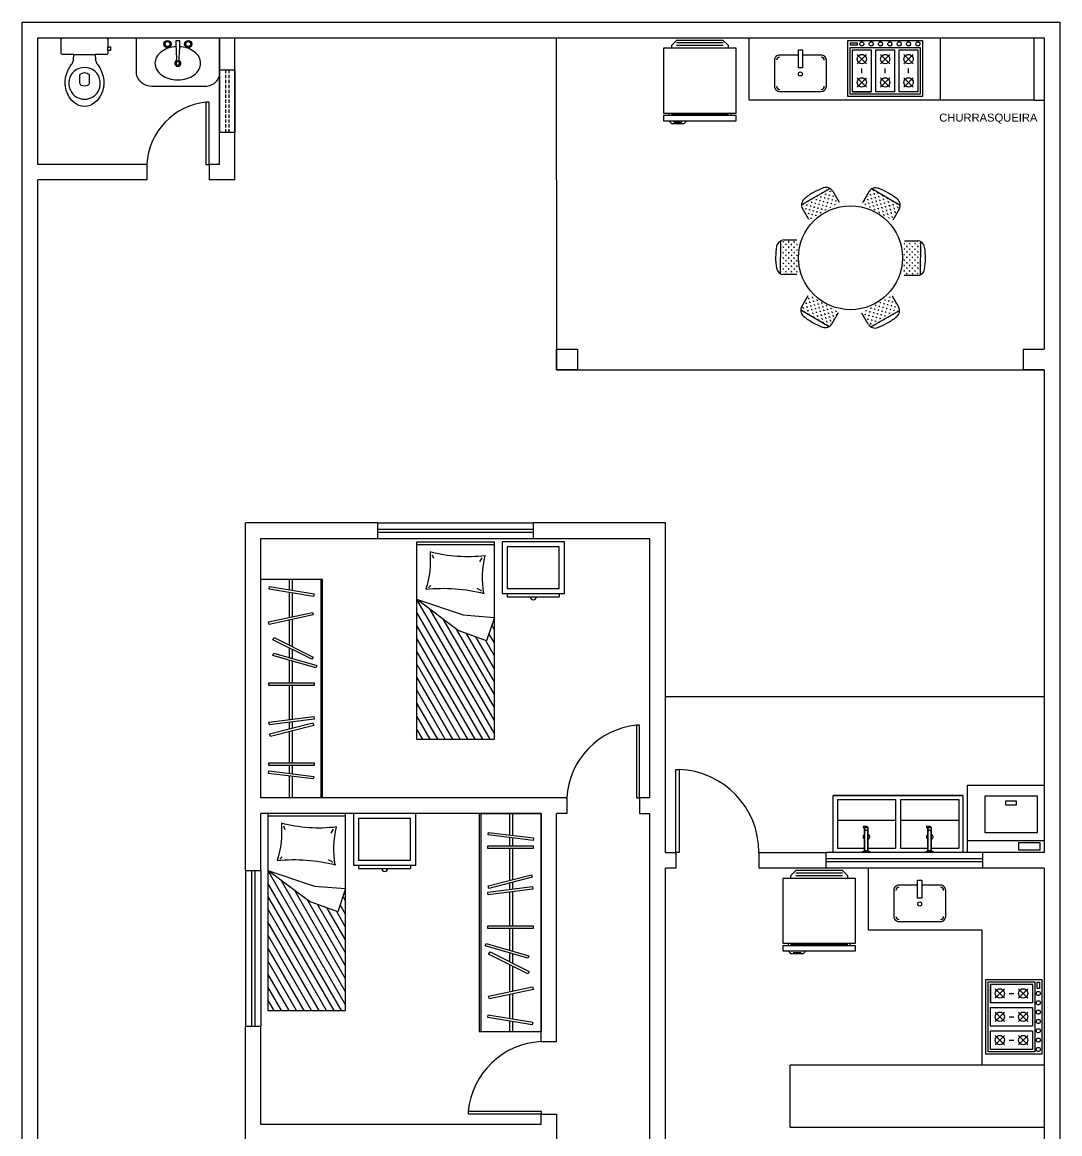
# Model space of a CAD drawing. Header units: millimetres. Extents: x 5374 to 24842, y 1840 to 8284.
# Drawn here: x 21878 to 22878, y 6366 to 7438 of the extents above; entities that cross this region are included whole.
import ezdxf

# ---------------------------------------------------------------- set-up
doc = ezdxf.new("R2010")
doc.units = ezdxf.units.MM
doc.linetypes.add('HIDDEN2', pattern=[4.7625, 3.175, -1.5875])
for name, color, linetype in [('01', 1, 'Continuous'), ('02', 2, 'Continuous'), ('03', 3, 'Continuous'), ('06', 6, 'Continuous'), ('Block1', 1, 'Continuous'), ('Block2', 2, 'Continuous')]:
    doc.layers.add(name, color=color, linetype=linetype)
doc.styles.get("Standard").update_dxf_attribs({"font": 'arial.ttf'})

# ---------------------------------------------------------------- blocks, each defined once
blk = doc.blocks.new('Geladeira001')
for p, q in [((-27.5, -8), (-22.5, -3)), ((-27.5, -8), (-27.5, -10.5)), ((22.5, -3), (-22.5, -3)), ((22.5, -5.5), (-22.5, -5.5)), ((22.5, -8), (-22.5, -8)), ((27.5, -8), (22.5, -3)), ((27.5, -10.5), (27.5, -8)), ((-30, -73), (-30, -75.5)), ((-27.5, -74.2), (27.5, -74.2)), ((30, -75.5), (30, -73)), ((-30, -80.5), (-27.5, -83)), ((-27.5, -83), (-15, -83)), ((-25, -81.9), (-17.5, -81.9)), ((-15, -83), (-12.5, -80.5)), ((-12.5, -80.5), (-12.5, -80.5))]:
    blk.add_line(p, q)
for points in [[(-35, -73), (35, -73), (35, -10.5), (-35, -10.5)], [(-35, -80.5), (35, -80.5), (35, -75.5), (-35, -75.5)]]:
    blk.add_lwpolyline(points, close=True)
blk = doc.blocks.new('6Bocas003')
for p, q in [((5.5, -37.5), (5.5, 37.5)), ((5.5, 37.5), (55.5, 37.5)), ((55.5, 37.5), (55.5, -37.5)), ((13, 30), (23, 20)), ((13, 20), (23, 30)), ((28, 25), (33, 25)), ((38, 30), (48, 20)), ((38, 20), (48, 30)), ((13, 5), (23, -5)), ((13, -5), (23, 5)), ((28, 0), (33, 0)), ((38, 5), (48, -5)), ((38, -5), (48, 5)), ((13, -20), (23, -30)), ((13, -30), (23, -20)), ((38, -20), (48, -30)), ((38, -30), (48, -20)), ((28, -25), (33, -25)), ((55.5, -37.5), (5.5, -37.5))]:
    blk.add_line(p, q)
for points in [[(3, -40), (3, 40), (63, 40), (63, -40), (3, -40)], [(57.9, 30.1), (57.9, 37.1), (60.4, 37.1), (60.4, 30.1), (57.9, 30.1)], [(8, 15), (8, 35), (53, 35), (53, 15)], [(8, 15), (8, 35), (53, 35), (53, 15), (8, 15)], [(8, 35), (8, 15), (8, 15), (8, 35), (8, 35)], [(18, 30), (19.3, 29.8), (20.5, 29.3), (21.5, 28.5), (22.3, 27.5), (22.8, 26.3), (23, 25), (22.8, 23.7), (22.3, 22.5), (21.5, 21.5), (20.5, 20.7), (19.3, 20.2), (18, 20), (16.7, 20.2), (15.5, 20.7), (14.5, 21.5), (13.7, 22.5), (13.2, 23.7), (13, 25), (13.2, 26.3), (13.7, 27.5), (14.5, 28.5), (15.5, 29.3), (16.7, 29.8), (18, 30)], [(43, 30), (44.3, 29.8), (45.5, 29.3), (46.5, 28.5), (47.3, 27.5), (47.8, 26.3), (48, 25), (47.8, 23.7), (47.3, 22.5), (46.5, 21.5), (45.5, 20.7), (44.3, 20.2), (43, 20), (41.7, 20.2), (40.5, 20.7), (39.5, 21.5), (38.7, 22.5), (38.2, 23.7), (38, 25), (38.2, 26.3), (38.7, 27.5), (39.5, 28.5), (40.5, 29.3), (41.7, 29.8), (43, 30)], [(59.2, 27.2), (59.8, 27.1), (60.3, 26.9), (60.7, 26.6), (61.1, 26.1), (61.3, 25.6), (61.4, 25), (61.3, 24.4), (61.1, 23.9), (60.7, 23.4), (60.3, 23.1), (59.8, 22.9), (59.2, 22.8), (58.6, 22.9), (58.1, 23.1), (57.6, 23.4), (57.3, 23.9), (57.1, 24.4), (57, 25), (57.1, 25.6), (57.3, 26.1), (57.6, 26.6), (58.1, 26.9), (58.6, 27.1), (59.2, 27.2)], [(59.2, 17.2), (59.8, 17.1), (60.3, 16.9), (60.7, 16.6), (61.1, 16.1), (61.3, 15.6), (61.4, 15), (61.3, 14.4), (61.1, 13.9), (60.7, 13.4), (60.3, 13.1), (59.8, 12.9), (59.2, 12.8), (58.6, 12.9), (58.1, 13.1), (57.6, 13.4), (57.3, 13.9), (57.1, 14.4), (57, 15), (57.1, 15.6), (57.3, 16.1), (57.6, 16.6), (58.1, 16.9), (58.6, 17.1), (59.2, 17.2)], [(8, -10), (8, 10)], [(8, -10), (8, 10), (53, 10), (53, -10), (8, -10)], [(18, 5), (19.3, 4.8), (20.5, 4.3), (21.5, 3.5), (22.3, 2.5), (22.8, 1.3), (23, 0), (22.8, -1.3), (22.3, -2.5), (21.5, -3.5), (20.5, -4.3), (19.3, -4.8), (18, -5), (16.7, -4.8), (15.5, -4.3), (14.5, -3.5), (13.7, -2.5), (13.2, -1.3), (13, 0), (13.2, 1.3), (13.7, 2.5), (14.5, 3.5), (15.5, 4.3), (16.7, 4.8), (18, 5)], [(43, 5), (44.3, 4.8), (45.5, 4.3), (46.5, 3.5), (47.3, 2.5), (47.8, 1.3), (48, 0), (47.8, -1.3), (47.3, -2.5), (46.5, -3.5), (45.5, -4.3), (44.3, -4.8), (43, -5), (41.7, -4.8), (40.5, -4.3), (39.5, -3.5), (38.7, -2.5), (38.2, -1.3), (38, 0), (38.2, 1.3), (38.7, 2.5), (39.5, 3.5), (40.5, 4.3), (41.7, 4.8), (43, 5)], [(53, 10), (53, -10)], [(59.2, 7.2), (59.8, 7.1), (60.3, 6.9), (60.7, 6.6), (61.1, 6.1), (61.3, 5.6), (61.4, 5), (61.3, 4.4), (61.1, 3.9), (60.7, 3.4), (60.3, 3.1), (59.8, 2.9), (59.2, 2.8), (58.6, 2.9), (58.1, 3.1), (57.6, 3.4), (57.3, 3.9), (57.1, 4.4), (57, 5), (57.1, 5.6), (57.3, 6.1), (57.6, 6.6), (58.1, 6.9), (58.6, 7.1), (59.2, 7.2)], [(59.2, -2.8), (59.8, -2.9), (60.3, -3.1), (60.7, -3.4), (61.1, -3.9), (61.3, -4.4), (61.4, -5), (61.3, -5.6), (61.1, -6.1), (60.7, -6.6), (60.3, -6.9), (59.8, -7.1), (59.2, -7.2), (58.6, -7.1), (58.1, -6.9), (57.6, -6.6), (57.3, -6.1), (57.1, -5.6), (57, -5), (57.1, -4.4), (57.3, -3.9), (57.6, -3.4), (58.1, -3.1), (58.6, -2.9), (59.2, -2.8)], [(53, -15), (53, -35), (8, -35)], [(8, -35), (8, -15), (53, -15), (53, -35), (8, -35)], [(8, -35), (8, -15)], [(18, -20), (19.3, -20.2), (20.5, -20.7), (21.5, -21.5), (22.3, -22.5), (22.8, -23.7), (23, -25), (22.8, -26.3), (22.3, -27.5), (21.5, -28.5), (20.5, -29.3), (19.3, -29.8), (18, -30), (16.7, -29.8), (15.5, -29.3), (14.5, -28.5), (13.7, -27.5), (13.2, -26.3), (13, -25), (13.2, -23.7), (13.7, -22.5), (14.5, -21.5), (15.5, -20.7), (16.7, -20.2), (18, -20)], [(43, -20), (44.3, -20.2), (45.5, -20.7), (46.5, -21.5), (47.3, -22.5), (47.8, -23.7), (48, -25), (47.8, -26.3), (47.3, -27.5), (46.5, -28.5), (45.5, -29.3), (44.3, -29.8), (43, -30), (41.7, -29.8), (40.5, -29.3), (39.5, -28.5), (38.7, -27.5), (38.2, -26.3), (38, -25), (38.2, -23.7), (38.7, -22.5), (39.5, -21.5), (40.5, -20.7), (41.7, -20.2), (43, -20)], [(59.2, -12.8), (59.8, -12.9), (60.3, -13.1), (60.7, -13.4), (61.1, -13.9), (61.3, -14.4), (61.4, -15), (61.3, -15.6), (61.1, -16.1), (60.7, -16.6), (60.3, -16.9), (59.8, -17.1), (59.2, -17.2), (58.6, -17.1), (58.1, -16.9), (57.6, -16.6), (57.3, -16.1), (57.1, -15.6), (57, -15), (57.1, -14.4), (57.3, -13.9), (57.6, -13.4), (58.1, -13.1), (58.6, -12.9), (59.2, -12.8)], [(59.2, -22.8), (59.8, -22.9), (60.3, -23.1), (60.7, -23.4), (61.1, -23.9), (61.3, -24.4), (61.4, -25), (61.3, -25.6), (61.1, -26.1), (60.7, -26.6), (60.3, -26.9), (59.8, -27.1), (59.2, -27.2), (58.6, -27.1), (58.1, -26.9), (57.6, -26.6), (57.3, -26.1), (57.1, -25.6), (57, -25), (57.1, -24.4), (57.3, -23.9), (57.6, -23.4), (58.1, -23.1), (58.6, -22.9), (59.2, -22.8)], [(59.2, -32.8), (59.8, -32.9), (60.3, -33.1), (60.7, -33.4), (61.1, -33.9), (61.3, -34.4), (61.4, -35), (61.3, -35.6), (61.1, -36.1), (60.7, -36.6), (60.3, -36.9), (59.8, -37.1), (59.2, -37.2), (58.6, -37.1), (58.1, -36.9), (57.6, -36.6), (57.3, -36.1), (57.1, -35.6), (57, -35), (57.1, -34.4), (57.3, -33.9), (57.6, -33.4), (58.1, -33.1), (58.6, -32.9), (59.2, -32.8)]]:
    blk.add_lwpolyline(points)
blk = doc.blocks.new('Pia005')
blk.add_lwpolyline([(2, 8), (20, 8, 0.414214), (25, 13), (25, 38, 0.414214), (20, 43), (-20, 43, 0.414214), (-25, 38), (-25, 13, 0.414214), (-20, 8), (-2, 8)], format="xyb")
blk.add_lwpolyline([(-2, 20.4), (2, 20.4), (2, 3), (-2, 3)], close=True)
blk.add_circle((0, 26.1), 1.98)
for centre, start, end in [((-20, 38), 90, 180), ((20, 38), 0, 90), ((-20, 13), 180, 270), ((20, 13), 270, 360)]:
    blk.add_arc(centre, 3, start, end)
blk = doc.blocks.new('Solt002')
for p, q in [((-37.5, -5.5), (37.5, -5.5)), ((-25.6, -18.1), (-23.3, -22)), ((22.4, -15.1), (21.2, -18.4)), ((-25.6, -50.3), (-20.9, -47.7)), ((26.1, -47.1), (23.6, -44.9)), ((-37.5, -187.5), (37.1, -58.3)), ((37.5, -58), (-7.5, -73)), ((-2.5, -88), (37.5, -58)), ((-37.5, -175), (24.3, -67.9)), ((-7.5, -73), (-37.5, -75.5)), ((-33.5, -193), (37.5, -70.1)), ((-37.5, -75.5), (-30, -98)), ((-37.5, -162.5), (11.6, -77.4)), ((-37.5, -87.5), (-35, -83.1)), ((-26.3, -193), (37.5, -82.6)), ((-37.5, -150), (-1.1, -87)), ((-37.5, -137.5), (-10.6, -91)), ((-37.5, -100), (-32.3, -91)), ((-37.5, -125), (-19.8, -94.3)), ((-30, -98), (-2.5, -88)), ((-19, -193), (37.5, -95.1)), ((-37.5, -112.5), (-28.9, -97.6)), ((-11.8, -193), (37.5, -107.6)), ((-4.6, -193), (37.5, -120.1)), ((2.6, -193), (37.5, -132.6)), ((9.8, -193), (37.5, -145.1)), ((17, -193), (37.5, -157.6)), ((24.3, -193), (37.5, -170.1)), ((31.5, -193), (37.5, -182.6))]:
    blk.add_line(p, q)
blk.add_lwpolyline([(-37.5, -3), (37.5, -3), (37.5, -193), (-37.5, -193)], close=True)
for centre, radius, start, end in [((-11.4, 121.9), 139, 262.8713, 284.9673), ((-114.1, -36.9), 88, 349.8034, 13.737), ((122.8, -19.7), 98.6, 175.7601, 196.9065), ((12.1, -208), 160.5, 84.1554, 104.3055)]:
    blk.add_arc(centre, radius, start, end)
blk = doc.blocks.new('Criado006')
for p, q in [((-25, 53), (-25, 56)), ((25, 56), (-25, 56)), ((25, 53), (25, 56)), ((-30, 53), (-30, 3)), ((30, 53), (-30, 53)), ((25, 48), (-25, 48)), ((-25, 48), (-25, 8)), ((25, 8), (25, 48)), ((30, 3), (30, 53)), ((-30, 3), (30, 3)), ((-25, 8), (25, 8))]:
    blk.add_line(p, q)
blk.add_arc((0, 56), 3, 0, 180)
blk = doc.blocks.new('Armario015')
for p, q in [((125, 59.5), (-119.6, 59.5)), ((-119.6, 0), (-119.6, 59.5)), ((125, 0), (125, 59.5)), ((-108.3, 32), (-119.6, 32)), ((-107.7, 29), (-119.6, 29)), ((-107.7, 29), (-119.6, 29)), ((-77.3, 32), (-105.3, 32)), ((-77.3, 32), (-105.3, 32)), ((-78, 29), (-104.7, 29)), ((-78, 29), (-104.7, 29)), ((-44.6, 29), (-75, 29)), ((-46.3, 32), (-74.2, 32)), ((-32.3, 32), (-42.9, 32)), ((-31.3, 29), (-41.1, 29)), ((-4.1, 32), (-29.2, 32)), ((-4.1, 29), (-28.2, 29)), ((37.3, 32), (-1.1, 32)), ((36.9, 29), (-1.1, 29)), ((46.7, 29), (39.8, 29)), ((47.6, 32), (40.3, 32)), ((85.8, 29), (49.8, 29)), ((85.8, 32), (50.7, 32)), ((97.6, 32), (88.7, 32)), ((98, 29), (88.7, 29)), ((125, 32), (100.6, 32)), ((125, 29), (101, 29)), ((125, 1.5), (-119.6, 1.5)), ((125, 0), (-119.6, 0))]:
    blk.add_line(p, q)
for points in [[(-103.8, 8.2), (-100.9, 8.7), (-109, 51.6), (-111.9, 51.1)], [(-82.8, 9.8), (-80, 9), (-69.4, 51.4), (-72.3, 52.1)], [(-32.9, 9), (-30.3, 10.5), (-52.3, 48.1), (-54.8, 46.7)], [(-23.5, 5.6), (-20.7, 6.5), (-34.5, 47.9), (-37.3, 46.9)], [(-4.1, 8.3), (-1.1, 8.3), (-1.1, 52), (-4.1, 52)], [(33.8, 8.6), (36.8, 8.2), (43.1, 51.3), (40.2, 51.7)], [(40.9, 9.3), (43.7, 8.5), (56.2, 50.3), (53.4, 51.1)], [(85.8, 8.3), (88.7, 8.3), (88.7, 52), (85.8, 52)], [(100.9, 8.6), (103.8, 9), (97.7, 52.2), (94.8, 51.8)]]:
    blk.add_lwpolyline(points, close=True)
blk = doc.blocks.new('Tanque004c')
for p, q in [((4, 32.2), (4, 58.5)), ((51, 58.5), (4, 58.5)), ((31, 2.5), (31, 58.5)), ((51, 2.5), (51, 58.5)), ((0, 34.2), (0.5, 34.2)), ((0, 34.2), (0, 26.8)), ((0.5, 34.2), (0.5, 26.8)), ((1.3, 32.2), (23.7, 32.2)), ((21.2, 32), (23.8, 32.2)), ((0, 26.8), (0.5, 26.8)), ((1.3, 28.8), (23.7, 28.8)), ((1.5, 32), (21, 32)), ((1.5, 32), (1.5, 29)), ((1.5, 29), (21, 29)), ((4, 2.5), (4, 28.8)), ((21, 31.8), (21, 29.2)), ((23.8, 28.8), (21.2, 29)), ((24, 27.4), (23.5, 28.8)), ((23.9, 29), (23.9, 32)), ((25, 31.2), (23.9, 31.7)), ((25.1, 29.7), (23.9, 29.3)), ((25, 27.4), (24, 27.4)), ((24.9, 29.7), (25, 27.4)), ((51, 2.5), (4, 2.5)), ((4, -28.8), (4, -2.5)), ((51, -2.5), (4, -2.5)), ((31, -58.5), (31, -2.5)), ((51, -58.5), (51, -2.5)), ((0, -26.8), (0.5, -26.8)), ((0, -26.8), (0, -34.2)), ((0, -30), (0, -33.6)), ((0.5, -26.8), (0.5, -34.2)), ((1.3, -28.8), (23.7, -28.8)), ((1.5, -29), (1.5, -32)), ((1.5, -29), (21, -29)), ((1.5, -32), (21, -32)), ((21, -29.2), (21, -31.8)), ((21.2, -29), (23.8, -28.8)), ((23.8, -32.2), (21.2, -32)), ((23.9, -32), (23.9, -29)), ((25, -29.8), (23.9, -29.3)), ((25.1, -31.3), (23.9, -31.7)), ((24.9, -31.3), (25, -33.6)), ((0, -34.2), (0.5, -34.2)), ((1.3, -32.2), (23.7, -32.2)), ((4, -58.5), (4, -32.2)), ((24, -33.6), (23.5, -32.2)), ((25, -33.6), (24, -33.6)), ((51, -58.5), (4, -58.5))]:
    blk.add_line(p, q)
blk.add_lwpolyline([(55, 62.5), (55, -62.5), (55, 62.5), (0, 62.5), (0, -62.5), (55, -62.5)])
for points in [[(25.1, 29.7, 0.236739), (25.1, 29.8, 0.08552), (25.2, 30, 0.043127), (25.3, 30.2, 0.031837), (25.3, 30.5, 0.031837), (25.3, 30.8, 0.043127), (25.2, 31, 0.08552), (25.1, 31.2, 0.236739), (25.1, 31.2, 0.159785), (25, 31.2, 0.08552)], [(25, 29.8, 0.077146), (25.1, 29.7, 0.236739)], [(25.1, -31.3, 0.236739), (25.1, -31.2, 0.08552), (25.2, -31, 0.043127), (25.3, -30.8, 0.031837), (25.3, -30.5, 0.031837), (25.3, -30.2, 0.043127), (25.2, -30, 0.08552), (25.1, -29.8, 0.236739), (25.1, -29.8, 0.159785), (25, -29.8, 0.08552)], [(25, -31.2, 0.077146), (25.1, -31.3, 0.236739)]]:
    blk.add_lwpolyline(points, format="xyb")
for centre, radius, start, end in [((4.4, 34.6), 3.95, 185.7962, 222.1288), ((15, 30.5), 3, 35.2164, 144.7836), ((23.7, 32), 0.2, 0, 90), ((4.4, 26.4), 3.95, 137.8774, 174.1976), ((15, 30.5), 3, 215.2164, 324.7836), ((21.2, 31.8), 0.2, 94.4781, 180), ((21.2, 29.2), 0.2, 180, 265.5219), ((23.7, 29), 0.2, 270, 360), ((4.4, -26.4), 3.95, 185.7962, 222.1288), ((4.4, -34.6), 3.95, 137.8774, 174.1976), ((15, -30.5), 3, 35.2164, 144.7836), ((21.2, -29.2), 0.2, 94.4781, 180), ((21.2, -31.8), 0.2, 180, 265.5219), ((23.7, -29), 0.2, 0, 90), ((23.7, -32), 0.2, 270, 360), ((15, -30.5), 3, 215.2164, 324.7836)]:
    blk.add_arc(centre, radius, start, end)
blk = doc.blocks.new('MaqSec002')
blk.add_line((-36.9, 14.3), (36.9, 14.3))
for points in [[(-36.9, 3), (36.9, 3), (36.9, 67.8), (-36.9, 67.8)], [(20, 57.6), (-30, 57.6), (-30, 21.8), (20, 21.8)], [(0, 52.7), (-10, 52.7), (-10, 48.7), (0, 48.7)], [(-12.5, 12.6), (-32.5, 12.6), (-32.5, 5.1), (-12.5, 5.1)]]:
    blk.add_lwpolyline(points, close=True)
blk = doc.blocks.new('*X70')
at = {"color": 0}
for p, q in [((-15.56, 162.63), (-15.82, 162.9)), ((-15.56, 162.63), (-15.56, 163.01)), ((-15.56, 162.63), (-15.29, 162.9)), ((-12.73, 162.63), (-12.99, 162.9)), ((-12.73, 162.63), (-12.73, 163.01)), ((-12.73, 162.63), (-12.46, 162.9)), ((-9.9, 162.63), (-10.16, 162.9)), ((-9.9, 162.63), (-9.9, 163.01)), ((-9.9, 162.63), (-9.63, 162.9)), ((-7.07, 162.63), (-7.34, 162.9)), ((-7.07, 162.63), (-7.07, 163.01)), ((-7.07, 162.63), (-6.81, 162.9)), ((-4.24, 162.63), (-4.51, 162.9)), ((-4.24, 162.63), (-4.24, 163.01)), ((-4.24, 162.63), (-3.98, 162.9)), ((-1.41, 162.63), (-1.68, 162.9)), ((-1.41, 162.63), (-1.41, 163.01)), ((-1.41, 162.63), (-1.15, 162.9)), ((-16.97, 158.39), (-16.99, 158.41)), ((-16.97, 161.22), (-16.98, 161.23)), ((-16.97, 161.22), (-16.71, 161.49)), ((-16.97, 161.22), (-16.97, 161.35)), ((-16.97, 158.39), (-16.97, 158.77)), ((-16.97, 158.39), (-16.71, 158.66)), ((-15.56, 159.81), (-15.82, 160.07)), ((-15.56, 156.98), (-15.82, 157.24)), ((-15.56, 159.81), (-15.56, 160.18)), ((-15.56, 159.81), (-15.29, 160.07)), ((-15.56, 156.98), (-15.56, 157.35)), ((-15.56, 156.98), (-15.29, 157.24)), ((-14.14, 161.22), (-14.41, 161.49)), ((-14.14, 158.39), (-14.41, 158.66)), ((-14.14, 161.22), (-14.14, 161.6)), ((-14.14, 161.22), (-13.88, 161.49)), ((-14.14, 158.39), (-14.14, 158.77)), ((-14.14, 158.39), (-13.88, 158.66)), ((-12.73, 159.81), (-12.99, 160.07)), ((-12.73, 156.98), (-12.99, 157.24)), ((-12.73, 159.81), (-12.73, 160.18)), ((-12.73, 159.81), (-12.46, 160.07)), ((-12.73, 156.98), (-12.73, 157.35)), ((-12.73, 156.98), (-12.46, 157.24)), ((-11.31, 161.22), (-11.58, 161.49)), ((-11.31, 158.39), (-11.58, 158.66)), ((-11.31, 161.22), (-11.31, 161.6)), ((-11.31, 161.22), (-11.05, 161.49)), ((-11.31, 158.39), (-11.31, 158.77)), ((-11.31, 158.39), (-11.05, 158.66)), ((-9.9, 159.81), (-10.16, 160.07)), ((-9.9, 156.98), (-10.16, 157.24)), ((-9.9, 159.81), (-9.9, 160.18)), ((-9.9, 159.81), (-9.63, 160.07)), ((-9.9, 156.98), (-9.9, 157.35)), ((-9.9, 156.98), (-9.63, 157.24)), ((-8.49, 161.22), (-8.75, 161.49)), ((-8.49, 158.39), (-8.75, 158.66)), ((-8.49, 161.22), (-8.49, 161.6)), ((-8.49, 161.22), (-8.22, 161.49)), ((-8.49, 158.39), (-8.49, 158.77)), ((-8.49, 158.39), (-8.22, 158.66)), ((-7.07, 159.81), (-7.34, 160.07)), ((-7.07, 156.98), (-7.34, 157.24)), ((-7.07, 159.81), (-7.07, 160.18)), ((-7.07, 159.81), (-6.81, 160.07)), ((-7.07, 156.98), (-7.07, 157.35)), ((-7.07, 156.98), (-6.81, 157.24)), ((-5.66, 161.22), (-5.92, 161.49)), ((-5.66, 158.39), (-5.92, 158.66)), ((-5.66, 161.22), (-5.66, 161.6)), ((-5.66, 161.22), (-5.39, 161.49)), ((-5.66, 158.39), (-5.66, 158.77)), ((-5.66, 158.39), (-5.39, 158.66)), ((-4.24, 159.81), (-4.51, 160.07)), ((-4.24, 156.98), (-4.51, 157.24)), ((-4.24, 159.81), (-4.24, 160.18)), ((-4.24, 159.81), (-3.98, 160.07)), ((-4.24, 156.98), (-4.24, 157.35)), ((-4.24, 156.98), (-3.98, 157.24)), ((-2.83, 161.22), (-3.09, 161.49)), ((-2.83, 158.39), (-3.09, 158.66)), ((-2.83, 161.22), (-2.83, 161.6)), ((-2.83, 161.22), (-2.56, 161.49)), ((-2.83, 158.39), (-2.83, 158.77)), ((-2.83, 158.39), (-2.56, 158.66)), ((-1.41, 159.81), (-1.68, 160.07)), ((-1.41, 156.98), (-1.68, 157.24)), ((-1.41, 159.81), (-1.41, 160.18)), ((-1.41, 159.81), (-1.15, 160.07)), ((-1.41, 156.98), (-1.41, 157.35)), ((-1.41, 156.98), (-1.15, 157.24)), ((0, 161.22), (-0.27, 161.49)), ((0, 158.39), (-0.27, 158.66)), ((0, 161.22), (0, 161.6)), ((0, 161.22), (0.27, 161.49)), ((0, 158.39), (0, 158.77)), ((0, 158.39), (0.27, 158.66)), ((-16.97, 155.56), (-16.99, 155.58)), ((-16.97, 155.56), (-16.97, 155.94)), ((-16.97, 155.56), (-16.71, 155.83)), ((-15.6, 154.2), (-15.82, 154.41)), ((-15.56, 154.2), (-15.56, 154.52)), ((-15.51, 154.2), (-15.29, 154.41)), ((-14.14, 155.56), (-14.41, 155.83)), ((-14.14, 155.56), (-14.14, 155.94)), ((-14.14, 155.56), (-13.88, 155.83)), ((-12.78, 154.2), (-12.99, 154.41)), ((-12.73, 154.2), (-12.73, 154.52)), ((-12.68, 154.2), (-12.46, 154.41)), ((-11.31, 155.56), (-11.58, 155.83)), ((-11.31, 155.56), (-11.31, 155.94)), ((-11.31, 155.56), (-11.05, 155.83)), ((-9.95, 154.2), (-10.16, 154.41)), ((-9.9, 154.2), (-9.9, 154.52)), ((-9.85, 154.2), (-9.63, 154.41)), ((-8.49, 155.56), (-8.75, 155.83)), ((-8.49, 155.56), (-8.49, 155.94)), ((-8.49, 155.56), (-8.22, 155.83)), ((-7.12, 154.2), (-7.34, 154.41)), ((-7.07, 154.2), (-7.07, 154.52)), ((-7.02, 154.2), (-6.81, 154.41)), ((-5.66, 155.56), (-5.92, 155.83)), ((-5.66, 155.56), (-5.66, 155.94)), ((-5.66, 155.56), (-5.39, 155.83)), ((-4.29, 154.2), (-4.51, 154.41)), ((-4.24, 154.2), (-4.24, 154.52)), ((-4.19, 154.2), (-3.98, 154.41)), ((-2.83, 155.56), (-3.09, 155.83)), ((-2.83, 155.56), (-2.83, 155.94)), ((-2.83, 155.56), (-2.56, 155.83)), ((-1.46, 154.2), (-1.68, 154.41)), ((-1.41, 154.2), (-1.41, 154.52)), ((-1.37, 154.2), (-1.15, 154.41)), ((0, 155.56), (-0.27, 155.83)), ((0, 155.56), (0, 155.94)), ((0, 155.56), (0.27, 155.83))]:
    blk.add_line(p, q, dxfattribs=at)
blk = doc.blocks.new('Mesa022')
at = {"layer": 'Block2'}
for p, q in [((-19.7, 66.7), (-47.2, 50.9)), ((47.9, 50.4), (20.5, 66.3)), ((-17.1, 64.1), (-11, 53.5)), ((11.8, 53.1), (17.9, 63.7)), ((-40.1, 36.8), (-46.2, 47.3)), ((47, 46.9), (40.8, 36.3)), ((-67.6, 16.3), (-67.7, -15.4)), ((-64.1, 17.2), (-51.8, 17.2)), ((51.9, 16.3), (64.1, 16.3)), ((67.6, -16.3), (67.7, 15.4)), ((-51.9, -16.3), (-64.1, -16.3)), ((64.1, -17.2), (51.8, -17.2)), ((-47, -46.9), (-40.8, -36.3)), ((40.1, -36.8), (46.2, -47.3)), ((-47.9, -50.4), (-20.5, -66.3)), ((-11.8, -53.1), (-17.9, -63.7)), ((17.1, -64.1), (11, -53.5)), ((19.7, -66.7), (47.2, -50.9))]:
    blk.add_line(p, q, dxfattribs=at)
blk.add_circle((0, 0), 50.1, dxfattribs=at)
for centre, radius, start, end in [((-3.6, 7.4), 64, 110.6186, 120.0152), ((-23.6, 60.4), 7.42, 29.925, 110.6186), ((24.3, 59.9), 7.42, 69.3817, 149.925), ((3.8, 5.5), 65.6, 60.0152, 69.3817), ((-39.8, 51), 7.42, 129.3817, 209.925), ((-2.9, 6.1), 65.6, 120.0152, 129.3817), ((4.6, 6.9), 64, 50.6186, 60.0152), ((40.5, 50.6), 7.42, 329.925, 50.6186), ((-8.2, 0.6), 64, 170.6186, 180.0152), ((-64.1, 9.8), 7.42, 89.925, 170.6186), ((64.1, 8.9), 7.42, 9.3817, 89.925), ((-6.7, 0.6), 65.6, 180.0152, 189.3817), ((6.7, -0.6), 65.6, 0.0152, 9.3817), ((-64.1, -8.9), 7.42, 189.3817, 269.925), ((8.2, -0.6), 64, 350.6186, 0.0152), ((64.1, -9.8), 7.42, 269.925, 350.6186), ((-40.5, -50.6), 7.42, 149.925, 230.6186), ((39.8, -51), 7.42, 309.3817, 29.925), ((-4.6, -6.9), 64, 230.6186, 240.0152), ((-3.8, -5.5), 65.6, 240.0152, 249.3817), ((-24.3, -59.9), 7.42, 249.3817, 329.925), ((23.6, -60.4), 7.42, 209.925, 290.6186), ((3.6, -7.4), 64, 290.6186, 300.0152), ((2.9, -6.1), 65.6, 300.0152, 309.3817)]:
    blk.add_arc(centre, radius, start, end, dxfattribs=at)
at = {"layer": 'Block1', "xscale": 1.854150943717857, "yscale": 1.854150943717857, "zscale": 1.854150943717857}
for p, rotation in [((130, -195.5), 29.92499999999992), ((-104.3, -210.4), 329.925), ((234.4, 14.9), 89.92499999999997), ((-234.4, -14.9), 269.925), ((104.3, 210.4), 149.925), ((-130, 195.5), 209.9249999999999)]:
    blk.add_blockref('*X70', p, dxfattribs=dict(at, rotation=rotation))
blk = doc.blocks.new('Lavatorio008')
blk.add_lwpolyline([(-1.9, -8.6, 0.05843), (-8.8, -9.8, 0.084248), (-15.6, -13.2, 0.106469), (-20.5, -18.7, 0.130159), (-22.1, -24.6, 0.130159), (-20.5, -30.4, 0.106469), (-15.6, -35.9, 0.084248), (-8.8, -39.3, 0.073281), (-0.1, -40.6, 0.073281), (8.6, -39.3, 0.084248), (15.5, -35.9, 0.106469), (20.4, -30.4, 0.130159), (21.9, -24.6, 0.130159), (20.4, -18.7, 0.106469), (15.5, -13.2, 0.084248), (8.6, -9.8, 0.057106), (1.9, -8.6)], format="xyb")
blk.add_lwpolyline([(-1, -22.8, 0.389688), (-0.8, -23), (0, -23), (0.8, -23, 0.389688), (1, -22.8, 0.017234), (2, -3.2, 0.418769), (1.8, -3), (0, -3), (-1.8, -3, 0.418769), (-2, -3.2, 0.017234)], format="xyb", close=True)
for centre, radius in [((-10, -6), 3.5), ((-10, -6), 2.5), ((-10, -6), 2.4), ((10, -6), 3.5), ((10, -6), 2.5), ((10, -6), 2.4)]:
    blk.add_circle(centre, radius)
for radius, start, end in [(3, 109.9848, 66.8451), (1.75, 116.7599, 62.2389)]:
    blk.add_arc((-0.1, -24.6), radius, start, end)
blk = doc.blocks.new('Vaso003c')
for p, q in [((12.1, 22.5), (4.8, 22.5)), ((15.1, 22.5), (12.1, 22.5)), ((17.4, 22.5), (15.1, 22.5)), ((3, 20.7), (3, -20.7)), ((19.2, 10.3), (19.2, 20.7)), ((23.8, 10.6), (19.2, 10.3)), ((19.2, -20.7), (19.2, -10.3)), ((19.2, -10.3), (23.8, -10.6)), ((4.8, -22.5), (12.1, -22.5)), ((12.1, -23.7), (11.8, -23.7)), ((11.8, -23.7), (11.8, -25.2)), ((11.8, -25.2), (13.6, -25.2)), ((12.1, -22.5), (12.1, -23.7)), ((13.6, -25.2), (15.4, -25.2)), ((15.1, -23.7), (15.1, -22.5)), ((15.1, -22.5), (17.4, -22.5)), ((15.4, -23.7), (15.1, -23.7)), ((15.4, -25.2), (15.4, -23.7))]:
    blk.add_line(p, q)
for points in [[(31.6, 0, -0.18052), (35.3, 10, -0.167158), (43.8, 14.9, -0.1), (49.8, 14.9, -0.096291), (54.8, 13, -0.13332), (59.8, 8.1, -0.150886), (62.2, 0, -0.150886), (59.8, -8.1, -0.13332), (54.8, -13, -0.096291), (49.8, -14.9, -0.1), (43.8, -14.9, -0.167158), (35.3, -10, -0.18052)], [(49, 3, 0.276984), (46.8, 4.4), (38.3, 4.4, 0.393258), (38.3, -4.5), (46.8, -4.5, 0.276984), (49, -3, 0.2)]]:
    blk.add_lwpolyline(points, format="xyb", close=True)
for points in [[(19.2, 10.3), (19.2, 0), (19.2, -10.3)], [(15.1, -22.5), (12.1, -22.5)]]:
    blk.add_lwpolyline(points)
for centre, radius, start, end in [((4.8, 20.7), 1.79, 89.5929, 180.3396), ((17.4, 20.7), 1.82, 0.5732, 92.5231), ((20.1, 31.8), 21.5, 279.9541, 285.4067), ((20.9, 25.4), 15.1, 288.9102, 302.8225), ((45.6, -8.5), 26.9, 113.7212, 127.9102), ((46.4, -8.5), 27.2, 99.682, 115.2124), ((46.4, -4.6), 23.3, 81.5468, 101.3173), ((46.4, -6.1), 24.8, 62.5846, 82.0561), ((46.7, -5.9), 24.5, 40.581, 63.0371), ((53.9, 0), 15.2, 0.1765, 41.4371), ((20.1, -31.8), 21.5, 74.5933, 80.0459), ((46.7, 5.9), 24.5, 296.9629, 319.419), ((53.9, 0), 15.2, 318.5629, 359.8235), ((4.8, -20.7), 1.79, 179.6604, 270.4071), ((17.4, -20.7), 1.82, 267.4769, 359.4268), ((20.9, -25.4), 15.1, 57.1775, 71.0898), ((45.6, 8.5), 26.9, 232.0898, 246.2788), ((46.4, 8.5), 27.2, 244.7876, 260.318), ((46.4, 4.6), 23.3, 258.6827, 278.4532), ((46.4, 6.1), 24.8, 277.9439, 297.4154)]:
    blk.add_arc(centre, radius, start, end)

msp = doc.modelspace()

# ---------------------------------------------------------------- linework, layer by layer
for p, q in [((22392.8, 7285.9), (22392.8, 7102.9)), ((22392.8, 7102.9), (22862.8, 7102.9)), ((22862.8, 6787.6), (22497.8, 6787.6))]:
    msp.add_line(p, q)
at = {"layer": '01'}
for p, q in [((22578.5, 7362.9), (22578.5, 7422.9)), ((22067.8, 7391.9), (22067.8, 7331.9)), ((22067.8, 7391.9), (22082.8, 7391.9)), ((22082.8, 7391.9), (22082.8, 7331.9)), ((22762.8, 7362.9), (22578.5, 7362.9)), ((22852.8, 7362.9), (22862.8, 7362.9)), ((22067.8, 7331.9), (22082.8, 7331.9)), ((22693.5, 6562.6), (22693.5, 6622.6)), ((22802.8, 6562.6), (22693.5, 6562.6)), ((22802.8, 6562.6), (22802.8, 6432.6)), ((22862.8, 6432.6), (22617.8, 6432.6)), ((22617.8, 6372.6), (22617.8, 6432.6)), ((22862.8, 6372.6), (22617.8, 6372.6))]:
    msp.add_line(p, q, dxfattribs=at)
at = {"layer": '01', "linetype": 'HIDDEN2'}
for p, q in [((22073.8, 7391.9), (22073.8, 7331.9)), ((22076.8, 7391.9), (22076.8, 7331.9))]:
    msp.add_line(p, q, dxfattribs=at)
at = {"layer": '01'}
msp.add_lwpolyline([(21987.8, 7387.9), (21987.8, 7422.9), (22067.8, 7422.9), (22067.8, 7387.9, -0.403194), (22052.8, 7375.9), (22002.8, 7375.9, -0.345425)], format="xyb", close=True, dxfattribs=at)
msp.add_lwpolyline([(22762.8, 7422.9), (22852.8, 7422.9), (22852.8, 7362.9), (22762.8, 7362.9), (22762.8, 7422.9)], dxfattribs=at)
for centre, radius, start, end in [((22061.8, 7297.2), 64.1, 96.2896, 176.648), ((22476.8, 6686.4), 74.1, 95.4105, 177.0984), ((22507.7, 6637.6), 80.1, 0.0304, 87.7802), ((22507.7, 6637.6), 80.1, 0.0304, 87.7802), ((22381.5, 6381.2), 74.1, 92.9016, 174.5895)]:
    msp.add_arc(centre, radius, start, end, dxfattribs=at)
at = {"layer": '02'}
for p, q in [((22220.3, 6955.2), (22370.3, 6955.2)), ((22220.3, 6940.2), (22370.3, 6940.2)), ((22587.8, 6637.6), (22587.8, 6622.6)), ((22803.3, 6637.6), (22652.2, 6637.6)), ((22803.3, 6622.6), (22652.2, 6622.6)), ((22092.8, 6620.2), (22092.8, 6470.2)), ((22107.8, 6620.2), (22107.8, 6470.2))]:
    msp.add_line(p, q, dxfattribs=at)
for points in [[(22057.8, 7300.9), (22057.8, 7360.9), (22054.8, 7360.9), (22054.8, 7300.9)], [(22472.8, 6690.2), (22472.8, 6760.2), (22469.8, 6760.2), (22469.8, 6690.2)], [(22507.8, 6637.6), (22507.8, 6717.6), (22510.8, 6717.6), (22510.8, 6637.6)], [(22377.8, 6385.2), (22307.8, 6385.2), (22307.8, 6388.2), (22377.8, 6388.2)]]:
    msp.add_lwpolyline(points, close=True, dxfattribs=at)
at = {"layer": '03'}
for p, q in [((22220.3, 6949.2), (22370.3, 6949.2)), ((22220.3, 6946.2), (22370.3, 6946.2)), ((22803.3, 6631.6), (22652.2, 6631.6)), ((22803.3, 6628.6), (22652.2, 6628.6)), ((22098.8, 6620.2), (22098.8, 6470.2)), ((22101.8, 6620.2), (22101.8, 6470.2))]:
    msp.add_line(p, q, dxfattribs=at)
at = {"layer": '06'}
for p, q in [((21877.8, 5055.2), (21877.8, 7437.9)), ((21877.8, 7437.9), (22877.8, 7437.9)), ((22877.8, 7437.9), (22877.8, 5055.2)), ((21892.8, 7422.9), (22202.8, 7422.9)), ((21892.8, 7300.9), (21892.8, 7422.9)), ((22067.8, 7300.9), (22067.8, 7422.9)), ((22082.8, 7285.9), (22082.8, 7422.9)), ((22202.8, 7422.9), (22392.8, 7422.9)), ((22392.8, 7422.9), (22862.8, 7422.9)), ((22392.8, 7285.9), (22392.8, 7422.9)), ((22862.8, 7422.9), (22862.8, 7122.9)), ((21997.8, 7300.9), (21892.8, 7300.9)), ((21997.8, 7300.9), (21997.8, 7285.9)), ((22067.8, 7300.9), (22057.8, 7300.9)), ((22057.8, 7300.9), (22057.8, 7285.9)), ((21892.8, 5070.2), (21892.8, 7285.9)), ((21997.8, 7285.9), (21892.8, 7285.9)), ((22082.8, 7285.9), (22057.8, 7285.9)), ((22862.8, 7102.9), (22862.8, 6637.6)), ((22092.8, 6620.2), (22092.8, 6955.2)), ((22220.3, 6955.2), (22092.8, 6955.2)), ((22220.3, 6955.2), (22220.3, 6940.2)), ((22497.8, 6955.2), (22370.3, 6955.2)), ((22370.3, 6955.2), (22370.3, 6940.2)), ((22497.8, 6790.2), (22497.8, 6955.2)), ((22107.8, 6690.2), (22107.8, 6940.2)), ((22107.8, 6940.2), (22220.3, 6940.2)), ((22370.3, 6940.2), (22482.8, 6940.2)), ((22482.8, 6720.2), (22482.8, 6940.2)), ((22497.8, 6775.2), (22497.8, 6790.2)), ((22497.8, 6760.2), (22497.8, 6775.2)), ((22497.8, 6637.6), (22497.8, 6760.2)), ((22482.8, 6690.2), (22482.8, 6720.2)), ((22402.8, 6690.2), (22107.8, 6690.2)), ((22402.8, 6690.2), (22402.8, 6675.2)), ((22482.8, 6690.2), (22472.8, 6690.2)), ((22472.8, 6690.2), (22472.8, 6675.2)), ((22107.8, 6620.2), (22107.8, 6675.2)), ((22377.8, 6675.2), (22107.8, 6675.2)), ((22377.8, 6455.2), (22377.8, 6675.2)), ((22392.8, 6455.2), (22392.8, 6675.2)), ((22402.8, 6675.2), (22392.8, 6675.2)), ((22472.8, 6675.2), (22482.8, 6675.2)), ((22482.8, 6330.2), (22482.8, 6675.2)), ((22507.8, 6637.6), (22507.8, 6622.6)), ((22587.8, 6637.6), (22587.8, 6622.6)), ((22587.8, 6637.6), (22653.3, 6637.6)), ((22652.2, 6637.6), (22652.2, 6622.6)), ((22862.8, 6637.6), (22803.3, 6637.6)), ((22803.3, 6637.6), (22803.3, 6622.6)), ((22507.8, 6622.6), (22497.8, 6622.6)), ((22497.8, 6330.2), (22497.8, 6622.6)), ((22652.2, 6622.6), (22587.8, 6622.6)), ((22862.8, 6622.6), (22803.3, 6622.6)), ((22862.8, 6622.6), (22862.8, 6027.6)), ((22092.8, 6620.2), (22107.8, 6620.2)), ((22092.8, 6330.2), (22092.8, 6470.2)), ((22092.8, 6470.2), (22107.8, 6470.2)), ((22107.8, 6375.2), (22107.8, 6470.2)), ((22377.8, 6455.2), (22392.8, 6455.2)), ((22377.8, 6375.2), (22377.8, 6385.2)), ((22377.8, 6385.2), (22392.8, 6385.2)), ((22392.8, 6385.2), (22392.8, 6350.2)), ((22377.8, 6375.2), (22107.8, 6375.2))]:
    msp.add_line(p, q, dxfattribs=at)
for points in [[(22392.8, 7102.9), (22392.8, 7122.9), (22412.8, 7122.9), (22412.8, 7102.9), (22392.8, 7102.9)], [(22842.8, 7102.9), (22842.8, 7122.9), (22862.8, 7122.9)], [(22862.8, 7102.9), (22842.8, 7102.9)], [(22862.8, 6787.6), (22862.8, 6637.6)], [(22497.8, 6637.6), (22507.8, 6637.6)], [(22862.8, 6622.6), (22862.8, 6275.1)]]:
    msp.add_lwpolyline(points, dxfattribs=at)

# ---------------------------------------------------------------- block references
at = {"layer": '01'}
for name, p, xscale, rotation in [('Vaso003c', (21937.8, 7425.9), -1, 90), ('Armario015', (22167.3, 6797.7), -0.86, 90), ('Tanque004c', (22721.9, 6637.6), -1, 270), ('Armario015', (22318.3, 6567.7), -0.86, 270)]:
    msp.add_blockref(name, p, dxfattribs=dict(at, xscale=xscale, rotation=rotation))
for name, p in [('Lavatorio008', (22027.8, 7422.9)), ('Geladeira001', (22530.9, 7423.4)), ('Mesa022', (22676.1, 7210.9)), ('Geladeira001', (22645.9, 6623.1))]:
    msp.add_blockref(name, p, dxfattribs=at)
at = {"layer": '01', "xscale": 0.9000000000000001, "yscale": 0.9000000000000001, "zscale": 0.9000000000000001, "rotation": 90}
msp.add_blockref('6Bocas003', (22709.5, 7363.7), dxfattribs=at)
at = {"layer": '01'}
for name, p, rotation in [('Pia005', (22627.8, 7414.2), 179.9999999999999), ('Criado006', (22370.3, 6940.1), 180), ('Criado006', (22227, 6678.2), 180), ('Pia005', (22742.8, 6614), 179.9999999999999)]:
    msp.add_blockref(name, p, dxfattribs=dict(at, rotation=rotation))
at = {"layer": '01', "xscale": -1}
for name, p in [('Solt002', (22295.3, 6939.7)), ('MaqSec002', (22825.9, 6634.6)), ('Solt002', (22152, 6678.2))]:
    msp.add_blockref(name, p, dxfattribs=at)
at = {"layer": '01', "xscale": 0.9000000000000001, "yscale": 0.9000000000000001, "zscale": 0.9000000000000001}
msp.add_blockref('6Bocas003', (22803.8, 6479.2), dxfattribs=at)

# ---------------------------------------------------------------- texts
at = {"layer": '01'}
msp.add_text('CHURRASQUEIRA', height=7.718, dxfattribs=at).set_placement((22761.6, 7342.1))

doc.saveas('drawing.dxf')
